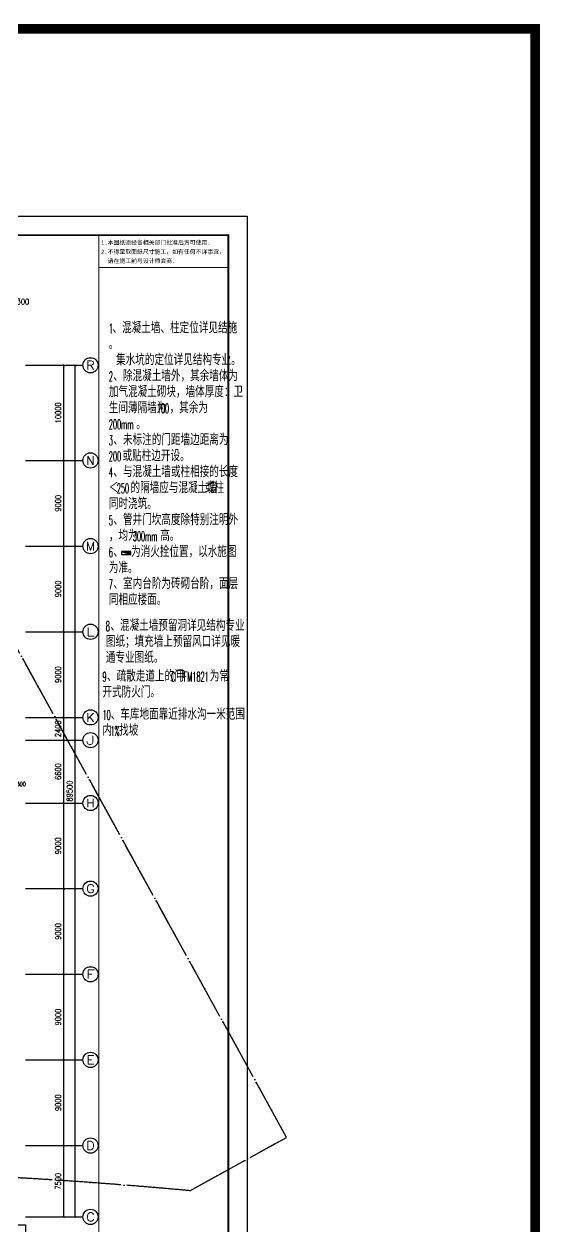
# Model space of a CAD drawing. Extents: x 246015 to 608740, y -108003 to 88400.
# Drawn here: x 554510 to 608740, y -37910 to 88400 of the extents above; entities that cross this region are included whole.
import ezdxf
from ezdxf.enums import TextEntityAlignment as Align

# ---------------------------------------------------------------- set-up
doc = ezdxf.new("R2010")
doc.units = 0
doc.header["$LTSCALE"] = 3000
doc.header["$MEASUREMENT"] = 0
doc.header["$PDMODE"] = 1
doc.linetypes.add('DOTE', pattern=[2.42, 2, -0.2, 0.02, -0.2])
doc.layers.get('0').update_dxf_attribs({"linetype": 'CONTINUOUS'})
doc.layers.get('DEFPOINTS').update_dxf_attribs({"linetype": 'CONTINUOUS'})
for name, color, linetype in [('AXIS', 3, 'CONTINUOUS'), ('AXIS_TEXT', 7, 'CONTINUOUS'), ('LVTRY', 6, 'CONTINUOUS'), ('PUB_DIM', 3, 'CONTINUOUS'), ('PUB_TEXT', 7, 'CONTINUOUS'), ('PUB_TITLE', 4, 'CONTINUOUS'), ('stair', 2, 'CONTINUOUS'), ('出口位置', 31, 'CONTINUOUS'), ('消火栓', 6, 'CONTINUOUS')]:
    doc.layers.add(name, color=color, linetype=linetype)
doc.layers.add('红线', color=7, linetype='CONTINUOUS', true_color=0xe0150b)
doc.styles.add('_TCH_AXIS', font='COMPLEX', dxfattribs={"bigfont": 'GBCBIG'})
doc.styles.add('COMPLEX', font='COMPLEX')
doc.styles.add('DIM_FONT', font='simplex.shx', dxfattribs={"width": 0.7, "bigfont": 'hztxt.shx'})
doc.styles.add('黑体TY', font='simhei.ttf')
doc.dimstyles.new('DIMN150', dxfattribs={"dimscale": 1.5, "dimtxt": 300, "dimasz": 100, "dimexe": 250, "dimexo": 300, "dimgap": 150, "dimtad": 1, "dimdec": 0, "dimzin": 0, "dimdsep": 46, "dimtxsty": 'DIM_FONT', "dimblk": 'ARCHTICK', "dimcen": 0.09, "dimclrt": 7, "dimazin": 2, "dimtfac": 1, "dimtdec": 0, "dimtix": 1, "dimtmove": 2, "dimatfit": 3, "dimfxl": 0, "dimtolj": 1, "dimtzin": 0, "dimarcsym": 0})
doc.dimstyles.new('DIMN200', dxfattribs={"dimscale": 2, "dimtxt": 300, "dimasz": 100, "dimexe": 250, "dimexo": 300, "dimgap": 150, "dimtad": 1, "dimdec": 0, "dimzin": 0, "dimdsep": 46, "dimtxsty": 'DIM_FONT', "dimblk": 'ARCHTICK', "dimcen": 0.09, "dimclrt": 7, "dimazin": 2, "dimtfac": 1, "dimtdec": 0, "dimtix": 1, "dimtmove": 2, "dimatfit": 3, "dimfxl": 0, "dimtolj": 1, "dimtzin": 0, "dimarcsym": 0})

# ---------------------------------------------------------------- blocks, each defined once
blk = doc.blocks.new('x')
at = {"layer": '消火栓'}
for p, q in [((-200, -325), (0, 325)), ((0, 325), (-200, 325)), ((-200, 325), (-200, -325)), ((0, -325), (0, 325)), ((-200, -325), (0, -325))]:
    blk.add_line(p, q, dxfattribs=at)
blk.add_solid([(-200, -325), (0, 325), (-200, 325)], dxfattribs=at)
blk = doc.blocks.new('_ARCHTICK')
at = {"color": 0, "linetype": 'ByBlock', "const_width": 0.4}
blk.add_lwpolyline([(-0.5, -0.5), (0.5, 0.5)], dxfattribs=at)
blk = doc.blocks.new('*D647')
at = {"layer": 'DEFPOINTS', "color": 0}
for p in [(553654, 8006), (553354, 6539), (553654, 6539)]:
    blk.add_point(p, dxfattribs=at)
at = {"layer": 'PUB_DIM', "color": 0, "lineweight": -2}
for p, q in [((553354, 8006), (553204, 8006)), ((553354, 6989), (553354, 8381)), ((553354, 8006), (553654, 8006)), ((553654, 6989), (553654, 8381)), ((553654, 8006), (553804, 8006))]:
    blk.add_line(p, q, dxfattribs=at)
at = {"layer": 'PUB_DIM', "color": 0, "lineweight": -2, "xscale": 150, "yscale": 150, "zscale": 150}
blk.add_blockref('_ARCHTICK', (553354, 8006), dxfattribs=at)
at = {"layer": 'PUB_DIM', "color": 0, "lineweight": -2, "xscale": 150, "yscale": 150, "zscale": 150, "rotation": 180}
blk.add_blockref('_ARCHTICK', (553654, 8006), dxfattribs=at)
at = {"layer": 'PUB_DIM', "color": 7, "insert": (554209, 8523), "char_height": 450, "attachment_point": 5, "style": 'DIM_FONT'}
blk.add_mtext('\\A1;300', dxfattribs=at)
blk = doc.blocks.new('*D1041')
at = {"layer": 'AXIS', "color": 0, "lineweight": -2}
for p, q in [((555852, -29461), (559194, -29461)), ((558694, -36961), (558694, -29461)), ((555852, -36961), (559194, -36961))]:
    blk.add_line(p, q, dxfattribs=at)
at = {"layer": 'DEFPOINTS', "color": 0}
for p in [(555252, -29461), (558694, -29461), (555252, -36961)]:
    blk.add_point(p, dxfattribs=at)
at = {"layer": 'AXIS', "color": 0, "lineweight": -2, "xscale": 200, "yscale": 200, "zscale": 200}
for p, rotation in [((558694, -29461), 90), ((558694, -36961), 270)]:
    blk.add_blockref('_ARCHTICK', p, dxfattribs=dict(at, rotation=rotation))
at = {"layer": 'AXIS', "color": 7, "insert": (558094, -33211), "char_height": 600, "attachment_point": 5, "rotation": 90, "style": 'DIM_FONT'}
blk.add_mtext('\\A1;7500', dxfattribs=at)
blk = doc.blocks.new('*D1042')
at = {"layer": 'AXIS', "color": 0, "lineweight": -2}
for p, q in [((555852, -20461), (559194, -20461)), ((558694, -29461), (558694, -20461)), ((555852, -29461), (559194, -29461))]:
    blk.add_line(p, q, dxfattribs=at)
at = {"layer": 'DEFPOINTS', "color": 0}
for p in [(555252, -20461), (558694, -20461), (555252, -29461)]:
    blk.add_point(p, dxfattribs=at)
at = {"layer": 'AXIS', "color": 0, "lineweight": -2, "xscale": 200, "yscale": 200, "zscale": 200}
for p, rotation in [((558694, -20461), 90), ((558694, -29461), 270)]:
    blk.add_blockref('_ARCHTICK', p, dxfattribs=dict(at, rotation=rotation))
at = {"layer": 'AXIS', "color": 7, "insert": (558094, -24961), "char_height": 600, "attachment_point": 5, "rotation": 90, "style": 'DIM_FONT'}
blk.add_mtext('\\A1;9000', dxfattribs=at)
blk = doc.blocks.new('*D1043')
at = {"layer": 'AXIS', "color": 0, "lineweight": -2}
for p, q in [((555852, -11461), (559194, -11461)), ((558694, -20461), (558694, -11461)), ((555852, -20461), (559194, -20461))]:
    blk.add_line(p, q, dxfattribs=at)
at = {"layer": 'DEFPOINTS', "color": 0}
for p in [(555252, -11461), (558694, -11461), (555252, -20461)]:
    blk.add_point(p, dxfattribs=at)
at = {"layer": 'AXIS', "color": 0, "lineweight": -2, "xscale": 200, "yscale": 200, "zscale": 200}
for p, rotation in [((558694, -11461), 90), ((558694, -20461), 270)]:
    blk.add_blockref('_ARCHTICK', p, dxfattribs=dict(at, rotation=rotation))
at = {"layer": 'AXIS', "color": 7, "insert": (558094, -15961), "char_height": 600, "attachment_point": 5, "rotation": 90, "style": 'DIM_FONT'}
blk.add_mtext('\\A1;9000', dxfattribs=at)
blk = doc.blocks.new('*D1044')
at = {"layer": 'AXIS', "color": 0, "lineweight": -2}
for p, q in [((555852, -2461), (559194, -2461)), ((558694, -11461), (558694, -2461)), ((555852, -11461), (559194, -11461))]:
    blk.add_line(p, q, dxfattribs=at)
at = {"layer": 'DEFPOINTS', "color": 0}
for p in [(555252, -2461), (558694, -2461), (555252, -11461)]:
    blk.add_point(p, dxfattribs=at)
at = {"layer": 'AXIS', "color": 0, "lineweight": -2, "xscale": 200, "yscale": 200, "zscale": 200}
for p, rotation in [((558694, -2461), 90), ((558694, -11461), 270)]:
    blk.add_blockref('_ARCHTICK', p, dxfattribs=dict(at, rotation=rotation))
at = {"layer": 'AXIS', "color": 7, "insert": (558094, -6961), "char_height": 600, "attachment_point": 5, "rotation": 90, "style": 'DIM_FONT'}
blk.add_mtext('\\A1;9000', dxfattribs=at)
blk = doc.blocks.new('*D1045')
at = {"layer": 'AXIS', "color": 0, "lineweight": -2}
for p, q in [((555852, 6539), (559194, 6539)), ((558694, -2461), (558694, 6539)), ((555852, -2461), (559194, -2461))]:
    blk.add_line(p, q, dxfattribs=at)
at = {"layer": 'DEFPOINTS', "color": 0}
for p in [(555252, 6539), (558694, 6539), (555252, -2461)]:
    blk.add_point(p, dxfattribs=at)
at = {"layer": 'AXIS', "color": 0, "lineweight": -2, "xscale": 200, "yscale": 200, "zscale": 200}
for p, rotation in [((558694, 6539), 90), ((558694, -2461), 270)]:
    blk.add_blockref('_ARCHTICK', p, dxfattribs=dict(at, rotation=rotation))
at = {"layer": 'AXIS', "color": 7, "insert": (558094, 2039), "char_height": 600, "attachment_point": 5, "rotation": 90, "style": 'DIM_FONT'}
blk.add_mtext('\\A1;9000', dxfattribs=at)
blk = doc.blocks.new('*D1046')
at = {"layer": 'AXIS', "color": 0, "lineweight": -2}
for p, q in [((555852, 13139), (559194, 13139)), ((558694, 6539), (558694, 13139)), ((555852, 6539), (559194, 6539))]:
    blk.add_line(p, q, dxfattribs=at)
at = {"layer": 'DEFPOINTS', "color": 0}
for p in [(555252, 13139), (558694, 13139), (555252, 6539)]:
    blk.add_point(p, dxfattribs=at)
at = {"layer": 'AXIS', "color": 0, "lineweight": -2, "xscale": 200, "yscale": 200, "zscale": 200}
for p, rotation in [((558694, 13139), 90), ((558694, 6539), 270)]:
    blk.add_blockref('_ARCHTICK', p, dxfattribs=dict(at, rotation=rotation))
at = {"layer": 'AXIS', "color": 7, "insert": (558094, 9839), "char_height": 600, "attachment_point": 5, "rotation": 90, "style": 'DIM_FONT'}
blk.add_mtext('\\A1;6600', dxfattribs=at)
blk = doc.blocks.new('*D1047')
at = {"layer": 'AXIS', "color": 0, "lineweight": -2}
for p, q in [((555852, 15539), (559194, 15539)), ((558694, 13139), (558694, 15539)), ((555852, 13139), (559194, 13139))]:
    blk.add_line(p, q, dxfattribs=at)
at = {"layer": 'DEFPOINTS', "color": 0}
for p in [(555252, 15539), (558694, 15539), (555252, 13139)]:
    blk.add_point(p, dxfattribs=at)
at = {"layer": 'AXIS', "color": 0, "lineweight": -2, "xscale": 200, "yscale": 200, "zscale": 200}
for p, rotation in [((558694, 15539), 90), ((558694, 13139), 270)]:
    blk.add_blockref('_ARCHTICK', p, dxfattribs=dict(at, rotation=rotation))
at = {"layer": 'AXIS', "color": 7, "insert": (558094, 14339), "char_height": 600, "attachment_point": 5, "rotation": 90, "style": 'DIM_FONT'}
blk.add_mtext('\\A1;2400', dxfattribs=at)
blk = doc.blocks.new('*D1048')
at = {"layer": 'AXIS', "color": 0, "lineweight": -2}
for p, q in [((555852, 24539), (559194, 24539)), ((558694, 15539), (558694, 24539)), ((555852, 15539), (559194, 15539))]:
    blk.add_line(p, q, dxfattribs=at)
at = {"layer": 'DEFPOINTS', "color": 0}
for p in [(555252, 24539), (558694, 24539), (555252, 15539)]:
    blk.add_point(p, dxfattribs=at)
at = {"layer": 'AXIS', "color": 0, "lineweight": -2, "xscale": 200, "yscale": 200, "zscale": 200}
for p, rotation in [((558694, 24539), 90), ((558694, 15539), 270)]:
    blk.add_blockref('_ARCHTICK', p, dxfattribs=dict(at, rotation=rotation))
at = {"layer": 'AXIS', "color": 7, "insert": (558094, 20039), "char_height": 600, "attachment_point": 5, "rotation": 90, "style": 'DIM_FONT'}
blk.add_mtext('\\A1;9000', dxfattribs=at)
blk = doc.blocks.new('*D1049')
at = {"layer": 'AXIS', "color": 0, "lineweight": -2}
for p, q in [((555852, 33539), (559194, 33539)), ((558694, 24539), (558694, 33539)), ((555852, 24539), (559194, 24539))]:
    blk.add_line(p, q, dxfattribs=at)
at = {"layer": 'DEFPOINTS', "color": 0}
for p in [(555252, 33539), (558694, 33539), (555252, 24539)]:
    blk.add_point(p, dxfattribs=at)
at = {"layer": 'AXIS', "color": 0, "lineweight": -2, "xscale": 200, "yscale": 200, "zscale": 200}
for p, rotation in [((558694, 33539), 90), ((558694, 24539), 270)]:
    blk.add_blockref('_ARCHTICK', p, dxfattribs=dict(at, rotation=rotation))
at = {"layer": 'AXIS', "color": 7, "insert": (558094, 29039), "char_height": 600, "attachment_point": 5, "rotation": 90, "style": 'DIM_FONT'}
blk.add_mtext('\\A1;9000', dxfattribs=at)
blk = doc.blocks.new('*D1050')
at = {"layer": 'AXIS', "color": 0, "lineweight": -2}
for p, q in [((555852, 42539), (559194, 42539)), ((558694, 33539), (558694, 42539)), ((555852, 33539), (559194, 33539))]:
    blk.add_line(p, q, dxfattribs=at)
at = {"layer": 'DEFPOINTS', "color": 0}
for p in [(555252, 42539), (558694, 42539), (555252, 33539)]:
    blk.add_point(p, dxfattribs=at)
at = {"layer": 'AXIS', "color": 0, "lineweight": -2, "xscale": 200, "yscale": 200, "zscale": 200}
for p, rotation in [((558694, 42539), 90), ((558694, 33539), 270)]:
    blk.add_blockref('_ARCHTICK', p, dxfattribs=dict(at, rotation=rotation))
at = {"layer": 'AXIS', "color": 7, "insert": (558094, 38039), "char_height": 600, "attachment_point": 5, "rotation": 90, "style": 'DIM_FONT'}
blk.add_mtext('\\A1;9000', dxfattribs=at)
blk = doc.blocks.new('*D1051')
at = {"layer": 'AXIS', "color": 0, "lineweight": -2}
for p, q in [((555852, 52539), (559194, 52539)), ((558694, 42539), (558694, 52539)), ((555852, 42539), (559194, 42539))]:
    blk.add_line(p, q, dxfattribs=at)
at = {"layer": 'DEFPOINTS', "color": 0}
for p in [(555252, 52539), (558694, 52539), (555252, 42539)]:
    blk.add_point(p, dxfattribs=at)
at = {"layer": 'AXIS', "color": 0, "lineweight": -2, "xscale": 200, "yscale": 200, "zscale": 200}
for p, rotation in [((558694, 52539), 90), ((558694, 42539), 270)]:
    blk.add_blockref('_ARCHTICK', p, dxfattribs=dict(at, rotation=rotation))
at = {"layer": 'AXIS', "color": 7, "insert": (558094, 47539), "char_height": 600, "attachment_point": 5, "rotation": 90, "style": 'DIM_FONT'}
blk.add_mtext('\\A1;10000', dxfattribs=at)
blk = doc.blocks.new('*D1052')
at = {"layer": 'AXIS', "color": 0, "lineweight": -2}
for p, q in [((555852, 52539), (560400, 52539)), ((559900, -36961), (559900, 52539)), ((555852, -36961), (560400, -36961))]:
    blk.add_line(p, q, dxfattribs=at)
at = {"layer": 'DEFPOINTS', "color": 0}
for p in [(555252, 52539), (559900, 52539), (555252, -36961)]:
    blk.add_point(p, dxfattribs=at)
at = {"layer": 'AXIS', "color": 0, "lineweight": -2, "xscale": 200, "yscale": 200, "zscale": 200}
for p, rotation in [((559900, 52539), 90), ((559900, -36961), 270)]:
    blk.add_blockref('_ARCHTICK', p, dxfattribs=dict(at, rotation=rotation))
at = {"layer": 'AXIS', "color": 7, "insert": (559300, 7789), "char_height": 600, "attachment_point": 5, "rotation": 90, "style": 'DIM_FONT'}
blk.add_mtext('\\A1;89500', dxfattribs=at)
blk = doc.blocks.new('*D1099')
at = {"layer": 'AXIS', "color": 0, "lineweight": -2}
for p, q in [((553354, 58539), (553154, 58539)), ((553354, 54139), (553354, 59039)), ((553354, 58539), (553654, 58539)), ((553654, 54139), (553654, 59039)), ((553654, 58539), (553854, 58539))]:
    blk.add_line(p, q, dxfattribs=at)
at = {"layer": 'DEFPOINTS', "color": 0}
for p in [(553654, 58539), (553354, 53539), (553654, 53539)]:
    blk.add_point(p, dxfattribs=at)
at = {"layer": 'AXIS', "color": 0, "lineweight": -2, "xscale": 200, "yscale": 200, "zscale": 200}
blk.add_blockref('_ARCHTICK', (553354, 58539), dxfattribs=at)
at = {"layer": 'AXIS', "color": 0, "lineweight": -2, "xscale": 200, "yscale": 200, "zscale": 200, "rotation": 180}
blk.add_blockref('_ARCHTICK', (553654, 58539), dxfattribs=at)
at = {"layer": 'AXIS', "color": 7, "insert": (554394, 59229), "char_height": 600, "attachment_point": 5, "style": 'DIM_FONT'}
blk.add_mtext('\\A1;300', dxfattribs=at)
blk = doc.blocks.new('_AXISO')
blk.add_circle((0, 0), 0.5)
at = {"layer": 'AXIS_TEXT', "style": 'COMPLEX', "width": 1.041667}
blk.add_attdef('A', text='', height=0.56, dxfattribs=at).set_placement((-0.25, -0.28), (0.25, -0.28), align=Align.FIT)

msp = doc.modelspace()

# ---------------------------------------------------------------- linework, layer by layer
at = {"layer": 'AXIS'}
for p, q in [((554666.6, 52538.6), (560699.3, 52538.6)), ((554666.6, 42538.6), (560699.3, 42538.6)), ((554666.6, 33538.6), (560699.3, 33538.6)), ((554666.6, 24538.6), (560699.3, 24538.6)), ((554666.6, 15538.6), (560699.3, 15538.6)), ((554666.6, 13138.6), (560699.3, 13138.6)), ((554666.6, 6538.6), (560699.3, 6538.6)), ((554666.6, -2461.4), (560699.3, -2461.4)), ((554666.6, -11461.4), (560699.3, -11461.4)), ((554666.6, -20461.4), (560699.3, -20461.4)), ((554666.6, -29461.4), (560699.3, -29461.4)), ((554666.6, -36961.4), (560699.3, -36961.4))]:
    msp.add_line(p, q, dxfattribs=at)
at = {"layer": 'PUB_TITLE'}
msp.add_lwpolyline([(280723.8, -99985.8), (280723.8, 68214.2), (577973.8, 68214.2), (577973.8, -99985.8)], close=True, dxfattribs=at)
at = {"layer": 'PUB_TITLE', "const_width": 200}
msp.add_lwpolyline([(285723.8, -97985.8), (575973.8, -97985.8), (575973.8, 66214.2), (285723.8, 66214.2)], close=True, dxfattribs=at)
at = {"layer": 'PUB_TITLE', "const_width": 100}
for points in [[(562373.8, -97985.8), (562373.8, 66214.2)], [(562373.8, 62814.2), (575973.8, 62814.2)]]:
    msp.add_lwpolyline(points, dxfattribs=at)
at = {"layer": 'stair', "const_width": 1000}
msp.add_lwpolyline([(246515, 87899.5), (608240.1, 87899.5), (608240.1, -107502.7), (246515, -107502.7)], close=True, dxfattribs=at)
at = {"layer": '出口位置'}
msp.add_lwpolyline([(458054.2, -37775.7), (554666.6, -37775.7), (554666.6, -81110), (458054.2, -81110)], close=True, dxfattribs=at)
at = {"layer": '红线', "linetype": 'DOTE'}
msp.add_lwpolyline([(321625.8, 41313.5), (283782, 20451.8), (327022.4, -69761.6, -0.11866991), (571935, -34205), (582107, -28597.6), (543576.1, 41298.8, 0.09139635), (321625.8, 41313.5)], format="xyb", dxfattribs=at)
at = {"layer": '红线', "color": 31, "linetype": 'DOTE', "ltscale": 0.5}
msp.add_lwpolyline([(321625.8, 41313.5), (283782, 20451.8), (327022.4, -69761.6, -0.11866991), (571935, -34205), (582107, -28597.6), (543576.1, 41298.8, 0.09139635), (321625.8, 41313.5)], format="xyb", dxfattribs=at)

# ---------------------------------------------------------------- block references
at = {"layer": 'AXIS'}
ref = msp.add_blockref('_AXISO', (561499.3, 52538.6), dxfattribs=dict(at, xscale=1600, yscale=1600, zscale=1600))
ref.add_attrib('A', 'R', dxfattribs={"layer": 'AXIS_TEXT', "height": 905.1, "style": '_TCH_AXIS', "width": 1.166667}).set_placement((561046.7, 52086.1), (561951.8, 52086.1), align=Align.FIT)
ref = msp.add_blockref('_AXISO', (561499.3, 42538.6), dxfattribs=dict(at, xscale=1600, yscale=1600, zscale=1600))
ref.add_attrib('A', 'N', dxfattribs={"layer": 'AXIS_TEXT', "height": 905.1, "style": '_TCH_AXIS', "width": 1.105263}).set_placement((561046.7, 42086.1), (561951.8, 42086.1), align=Align.FIT)
ref = msp.add_blockref('_AXISO', (561499.3, 33538.6), dxfattribs=dict(at, xscale=1600, yscale=1600, zscale=1600))
ref.add_attrib('A', 'M', dxfattribs={"layer": 'AXIS_TEXT', "height": 905.1, "style": '_TCH_AXIS'}).set_placement((561046.7, 33086.1), (561951.8, 33086.1), align=Align.FIT)
ref = msp.add_blockref('_AXISO', (561499.3, 24538.6), dxfattribs=dict(at, xscale=1600, yscale=1600, zscale=1600))
ref.add_attrib('A', 'L', dxfattribs={"layer": 'AXIS_TEXT', "height": 905.1, "style": '_TCH_AXIS', "width": 1.4}).set_placement((561046.7, 24086.1), (561951.8, 24086.1), align=Align.FIT)
ref = msp.add_blockref('_AXISO', (561499.3, 15538.6), dxfattribs=dict(at, xscale=1600, yscale=1600, zscale=1600))
ref.add_attrib('A', 'K', dxfattribs={"layer": 'AXIS_TEXT', "height": 905.1, "style": '_TCH_AXIS', "width": 1.105263}).set_placement((561046.7, 15086.1), (561951.8, 15086.1), align=Align.FIT)
ref = msp.add_blockref('_AXISO', (561499.3, 13138.6), dxfattribs=dict(at, xscale=1600, yscale=1600, zscale=1600))
ref.add_attrib('A', 'J', dxfattribs={"layer": 'AXIS_TEXT', "height": 905.1, "style": '_TCH_AXIS', "width": 1.909091}).set_placement((561046.7, 12686.1), (561951.8, 12686.1), align=Align.FIT)
ref = msp.add_blockref('_AXISO', (561499.3, 6538.6), dxfattribs=dict(at, xscale=1600, yscale=1600, zscale=1600))
ref.add_attrib('A', 'H', dxfattribs={"layer": 'AXIS_TEXT', "height": 905.1, "style": '_TCH_AXIS', "width": 1.05}).set_placement((561046.7, 6086.1), (561951.8, 6086.1), align=Align.FIT)
ref = msp.add_blockref('_AXISO', (561499.3, -2461.4), dxfattribs=dict(at, xscale=1600, yscale=1600, zscale=1600))
ref.add_attrib('A', 'G', dxfattribs={"layer": 'AXIS_TEXT', "height": 905.1, "style": '_TCH_AXIS', "width": 1.166667}).set_placement((561046.7, -2913.9), (561951.8, -2913.9), align=Align.FIT)
ref = msp.add_blockref('_AXISO', (561499.3, -11461.4), dxfattribs=dict(at, xscale=1600, yscale=1600, zscale=1600))
ref.add_attrib('A', 'F', dxfattribs={"layer": 'AXIS_TEXT', "height": 905.1, "style": '_TCH_AXIS', "width": 1.3125}).set_placement((561046.7, -11913.9), (561951.8, -11913.9), align=Align.FIT)
ref = msp.add_blockref('_AXISO', (561499.3, -20461.4), dxfattribs=dict(at, xscale=1600, yscale=1600, zscale=1600))
ref.add_attrib('A', 'E', dxfattribs={"layer": 'AXIS_TEXT', "height": 905.1, "style": '_TCH_AXIS', "width": 1.3125}).set_placement((561046.7, -20913.9), (561951.8, -20913.9), align=Align.FIT)
ref = msp.add_blockref('_AXISO', (561499.3, -29461.4), dxfattribs=dict(at, xscale=1600, yscale=1600, zscale=1600))
ref.add_attrib('A', 'D', dxfattribs={"layer": 'AXIS_TEXT', "height": 905.1, "style": '_TCH_AXIS', "width": 1.235294}).set_placement((561046.7, -29913.9), (561951.8, -29913.9), align=Align.FIT)
ref = msp.add_blockref('_AXISO', (561499.3, -36961.4), dxfattribs=dict(at, xscale=1600, yscale=1600, zscale=1600))
ref.add_attrib('A', 'C', dxfattribs={"layer": 'AXIS_TEXT', "height": 905.1, "style": '_TCH_AXIS', "width": 1.4}).set_placement((561046.7, -37413.9), (561951.8, -37413.9), align=Align.FIT)
at = {"layer": 'LVTRY', "xscale": 1.5, "yscale": 1.5, "zscale": 1.5, "rotation": 270}
msp.add_blockref('x', (565250.2, 32654.2, 0), dxfattribs=at)

# ---------------------------------------------------------------- texts
at = {"layer": 'PUB_TEXT', "style": 'DIM_FONT'}
for s, height, width, p in [('1', 1020, 0.494118, (563423.3, 55895.1)), ('、混凝土墙、柱定位详见结施', 1200, 0.7, (563807.3, 55895.1)), ('。', 1200, 0.7, (563423.3, 54215.1)), ('集水坑的定位详见结构专业。', 1200, 0.7, (564185.2, 52535.1)), ('2', 1020, 0.494118, (563423.3, 50855.1)), ('、除混凝土墙外，其余墙体为', 1200, 0.7, (563903.3, 50855.1)), ('加气混凝土砌块，墙体厚度：卫', 1200, 0.7, (563423.3, 49175.1)), ('生间薄隔墙为', 1200, 0.7, (563423.3, 47495.1)), ('100', 1020, 0.494118, (568463.3, 47495.1)), ('，其余为', 1200, 0.7, (569807.3, 47495.1)), ('200mm', 1020, 0.494118, (563423.3, 45815.1)), ('。', 1200, 0.7, (566303.3, 45815.1)), ('3', 1020, 0.494118, (563423.3, 44135.1)), ('、未标注的门距墙边距离为', 1200, 0.7, (563903.3, 44135.1)), ('200', 1020, 0.494118, (563423.3, 42455.1)), ('或贴柱边开设。', 1200, 0.7, (564863.3, 42455.1)), ('4', 1020, 0.494118, (563423.3, 40775.1)), ('、与混凝土墙或柱相接的长度', 1200, 0.7, (563903.3, 40775.1)), ('的隔墙应与混凝土墙', 1200, 0.7, (565703.3, 39095.1)), ('或柱', 1200, 0.7, (573517.2, 39095.1)), ('＜', 1200, 0.7, (563423.3, 39095.1)), ('250', 1020, 0.494118, (564263.3, 39095.1)), ('同时浇筑。', 1200, 0.7, (563423.3, 37415.1)), ('5', 1020, 0.494118, (563423.3, 35735.1)), ('、管井门坎高度除特别注明外', 1200, 0.7, (563903.3, 35735.1)), ('，均为', 1200, 0.7, (563423.3, 34055.1)), ('高。', 1200, 0.7, (568823.3, 34055.1)), ('300mm', 1020, 0.494118, (565943.3, 34055.1)), ('6', 1020, 0.494118, (563423.3, 32375.1)), ('为消火拴位置，以水施图', 1200, 0.7, (565759.2, 32375.1)), ('为准。', 1200, 0.7, (563423.3, 30695.1)), ('、', 1200, 0.7, (563903.3, 32375.1)), ('、室内台阶为砖砌台阶，面层', 1200, 0.7, (563903.3, 29015.1)), ('7', 1020, 0.494118, (563423.3, 29015.1)), ('同相应楼面。', 1200, 0.7, (563423.3, 27335.1)), ('8', 1020, 0.494118, (563107.3, 24611.8)), ('、混凝土墙预留洞详见结构专业', 1200, 0.7, (563587.3, 24611.8)), ('图纸；填充墙上预留风口详见暖', 1200, 0.7, (563107.3, 22931.8)), ('通专业图纸。', 1200, 0.7, (563107.3, 21251.8)), ('9', 1020, 0.494118, (562755.2, 19297)), ('、疏散走道上的门', 1200, 0.7, (563235.2, 19297)), ('C', 1020, 0.494118, (569955.2, 19297)), ('甲', 1200, 0.7, (570459.2, 19297)), ('FM1821', 1020, 0.494118, (571299.2, 19297)), ('为常', 1200, 0.7, (574035.2, 19297)), ('开式防火门。', 1200, 0.7, (562755.2, 17617)), ('、车库地面靠近排水沟一米范围', 1200, 0.7, (563619.2, 15284)), ('10', 1020, 0.494118, (562755.2, 15284)), ('内', 1200, 0.7, (562755.2, 13604)), ('1%', 1020, 0.494118, (563595.2, 13604)), ('找坡', 1200, 0.7, (564507.2, 13604))]:
    msp.add_text(s, height=height, dxfattribs=dict(at, width=width)).set_placement(p)
at = {"layer": 'PUB_TITLE', "style": '黑体TY'}
for s, p in [('1.本图纸须经各相关部门批准后方可使用.', (562613.8, 65214.2)), ('2.不得量取图纸尺寸施工，如有任何不详事宜，', (562613.8, 64254.2)), ('  请在施工前与设计师会商.', (562613.8, 63294.2))]:
    msp.add_text(s, height=440, dxfattribs=at).set_placement(p)

# ---------------------------------------------------------------- dimensions: what is measured, and where the dimension line sits
at = {"layer": 'AXIS'}
dim = msp.add_linear_dim(base=(553653.9, 58538.6), p1=(553353.9, 53538.6), p2=(553653.9, 53538.6), angle=0, dimstyle='DIMN200', dxfattribs=at)
dim.commit()
dim.dimension.update_dxf_attribs({"geometry": '*D1099', "text_midpoint": (554393.9, 59228.6), "dimtype": 129})
for p1, p2, distance, picture, middle in [((555252.2, 42538.6), (555252.2, 52538.6), -3441.8, '*D1051', (558094, 47538.6)), ((555252.2, -36961.4), (555252.2, 52538.6), -4648.2, '*D1052', (559300.4, 7788.6)), ((555252.2, 33538.6), (555252.2, 42538.6), -3441.8, '*D1050', (558094, 38038.6)), ((555252.2, 24538.6), (555252.2, 33538.6), -3441.8, '*D1049', (558094, 29038.6)), ((555252.2, 15538.6), (555252.2, 24538.6), -3441.8, '*D1048', (558094, 20038.6)), ((555252.2, 13138.6), (555252.2, 15538.6), -3441.8, '*D1047', (558094, 14338.6)), ((555252.2, 6538.6), (555252.2, 13138.6), -3441.8, '*D1046', (558094, 9838.6)), ((555252.2, -2461.4), (555252.2, 6538.6), -3441.8, '*D1045', (558094, 2038.6)), ((555252.2, -11461.4), (555252.2, -2461.4), -3441.8, '*D1044', (558094, -6961.4)), ((555252.2, -20461.4), (555252.2, -11461.4), -3441.8, '*D1043', (558094, -15961.4)), ((555252.2, -29461.4), (555252.2, -20461.4), -3441.8, '*D1042', (558094, -24961.4)), ((555252.2, -36961.4), (555252.2, -29461.4), -3441.8, '*D1041', (558094, -33211.4))]:
    dim = msp.add_aligned_dim(p1=p1, p2=p2, distance=distance, dimstyle='DIMN200', dxfattribs=at)
    dim.commit()
    dim.dimension.update_dxf_attribs({"geometry": picture, "text_midpoint": middle})
at = {"layer": 'PUB_DIM'}
dim = msp.add_linear_dim(base=(553653.9, 8005.8), p1=(553353.9, 6538.6), p2=(553653.9, 6538.6), angle=0, dimstyle='DIMN150', dxfattribs=at)
dim.commit()
dim.dimension.update_dxf_attribs({"geometry": '*D647', "text_midpoint": (554208.9, 8523.3), "dimtype": 129})

doc.saveas('drawing.dxf')
